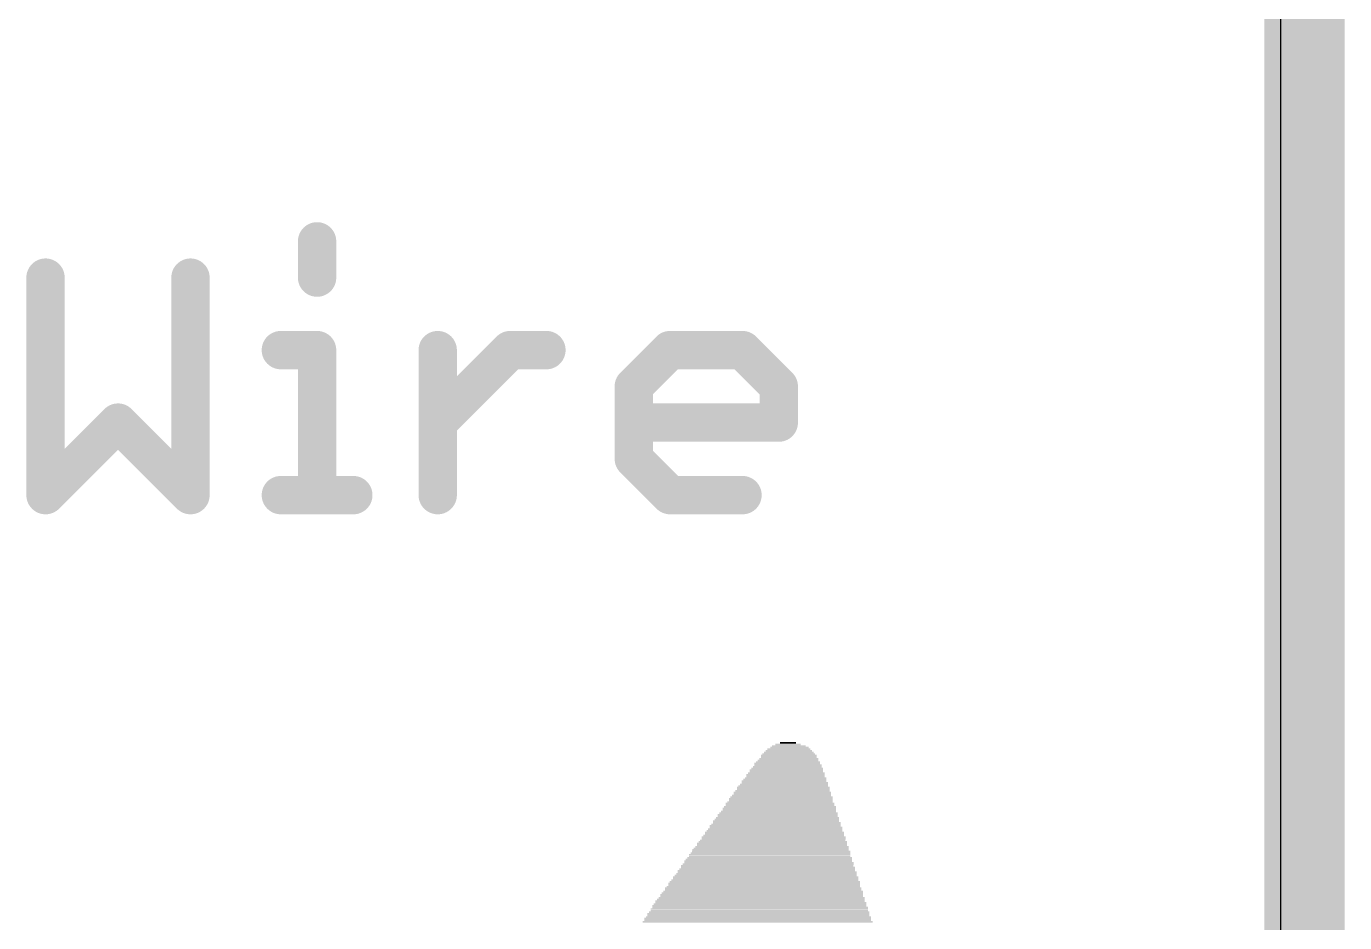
# Model space of a CAD drawing. Extents: x -11.4 to 33.1, y -5.3 to 41.1.
# Drawn here: x 20.41 to 25.65, y 17.17 to 20.73 of the extents above; entities that cross this region are included whole.
import ezdxf

# ---------------------------------------------------------------- set-up
doc = ezdxf.new("R2010")
doc.units = 0
for name, color, linetype in [('1', 12, 'CONTINUOUS'), ('16', 132, 'CONTINUOUS'), ('20', 53, 'CONTINUOUS'), ('21', 40, 'CONTINUOUS'), ('47', 253, 'CONTINUOUS')]:
    doc.layers.add(name, color=color, linetype=linetype)

# ---------------------------------------------------------------- blocks, each defined once
blk = doc.blocks.new('RECT')
blk.add_solid([(-0.5, -0.5), (0.5, -0.5), (-0.5, 0.5), (0.5, 0.5)])

msp = doc.modelspace()

# ---------------------------------------------------------------- linework, layer by layer
at = {"layer": '1', "const_width": 0.254}
msp.add_lwpolyline([(25.527, 27.94), (25.527, 0)], dxfattribs=at)
at = {"layer": '16', "const_width": 0.254}
msp.add_lwpolyline([(25.527, 27.94), (25.527, 0)], dxfattribs=at)
at = {"layer": '20'}
msp.add_line((25.4, 2.54), (25.4, 25.4), dxfattribs=at)
at = {"layer": '21', "const_width": 0.1524}
for points in [[(21.5688, 19.8806), (21.5688, 19.7365)], [(20.4892, 19.7365), (20.4892, 18.8722)], [(21.0655, 18.8722), (21.0655, 19.7365)], [(21.4248, 19.4484), (21.5688, 19.4484)], [(21.5688, 19.4484), (21.5688, 18.8722)], [(22.0484, 18.8722), (22.0484, 19.4484)], [(22.0484, 19.1603), (22.3365, 19.4484)], [(22.3365, 19.4484), (22.4806, 19.4484)], [(22.828, 19.3044), (22.9721, 19.4484)], [(22.9721, 19.4484), (23.2602, 19.4484)], [(23.2602, 19.4484), (23.4043, 19.3044)], [(22.828, 19.0163), (22.828, 19.3044)], [(23.4043, 19.3044), (23.4043, 19.1603)], [(20.4892, 18.8722), (20.7774, 19.1603)], [(20.7774, 19.1603), (21.0655, 18.8722)], [(23.4043, 19.1603), (22.828, 19.1603)], [(22.9721, 18.8722), (22.828, 19.0163)], [(21.4248, 18.8722), (21.7129, 18.8722)], [(23.2602, 18.8722), (22.9721, 18.8722)]]:
    msp.add_lwpolyline(points, dxfattribs=at)
at = {"layer": '21', "const_width": 0.0762}
for points in [[(21.6069, 19.8806, 1), (21.5307, 19.8806)], [(20.5273, 19.7365, 1), (20.4511, 19.7365)], [(21.1036, 19.7365, 1), (21.0274, 19.7365)], [(21.5307, 19.7365, 1), (21.6069, 19.7365)], [(21.4248, 19.4865, 1), (21.4248, 19.4103)], [(21.6069, 19.4484, 1), (21.5307, 19.4484)], [(21.5688, 19.4103, 1), (21.5688, 19.4865)], [(22.0865, 19.4484, 1), (22.0103, 19.4484)], [(22.3365, 19.4865, 1), (22.3365, 19.4103)], [(22.3635, 19.4215, 1), (22.3096, 19.4754)], [(22.4806, 19.4103, 1), (22.4806, 19.4865)], [(22.9721, 19.4865, 1), (22.9721, 19.4103)], [(22.999, 19.4215, 1), (22.9451, 19.4754)], [(23.2871, 19.4754, 1), (23.2333, 19.4215)], [(23.2602, 19.4103, 1), (23.2602, 19.4865)], [(22.8661, 19.3044, 1), (22.7899, 19.3044)], [(22.8011, 19.3313, 1), (22.855, 19.2774)], [(23.4424, 19.3044, 1), (23.3662, 19.3044)], [(23.3773, 19.2774, 1), (23.4312, 19.3313)], [(20.8043, 19.1873, 1), (20.7504, 19.1334)], [(20.8043, 19.1334, 1), (20.7504, 19.1873)], [(22.828, 19.1984, 1), (22.828, 19.1222)], [(23.4043, 19.1222, 1), (23.4043, 19.1984)], [(22.0215, 19.1873, 1), (22.0754, 19.1334)], [(23.3662, 19.1603, 1), (23.4424, 19.1603)], [(22.855, 19.0432, 1), (22.8011, 18.9893)], [(22.7899, 19.0163, 1), (22.8661, 19.0163)], [(20.4623, 18.8991, 1), (20.5162, 18.8453)], [(21.0385, 18.8453, 1), (21.0924, 18.8991)], [(21.4248, 18.9103, 1), (21.4248, 18.8341)], [(21.7129, 18.8341, 1), (21.7129, 18.9103)], [(22.9721, 18.9103, 1), (22.9721, 18.8341)], [(22.9451, 18.8453, 1), (22.999, 18.8991)], [(23.2602, 18.8341, 1), (23.2602, 18.9103)], [(20.4511, 18.8722, 1), (20.5273, 18.8722)], [(21.0274, 18.8722, 1), (21.1036, 18.8722)], [(21.5307, 18.8722, 1), (21.6069, 18.8722)], [(22.0103, 18.8722, 1), (22.0865, 18.8722)]]:
    msp.add_lwpolyline(points, format="xyb", dxfattribs=at)
at = {"layer": '47', "const_width": 0.13}
msp.add_lwpolyline([(25.4, 12.954), (25.4, 40.685)], dxfattribs=at)

# ---------------------------------------------------------------- block references
at = {"layer": '21'}
for p, xscale, yscale in [((23.4474, 17.8689), 0.1524, 0.0064), ((23.4442, 17.8753), 0.1334, 0.0063), ((23.441, 17.8816), 0.1016, 0.0064), ((23.4411, 17.888), 0.0635, 0.0063), ((23.4411, 17.8181), 0.2413, 0.0064), ((23.4442, 17.8245), 0.235, 0.0063), ((23.4442, 17.8372), 0.2222, 0.0063), ((23.4442, 17.8308), 0.2222, 0.0064), ((23.4442, 17.8435), 0.2096, 0.0064), ((23.4442, 17.8498), 0.1968, 0.0063), ((23.4442, 17.8562), 0.1842, 0.0064), ((23.4442, 17.8626), 0.1714, 0.0063), ((23.4347, 17.7673), 0.3048, 0.0064), ((23.4347, 17.78), 0.2921, 0.0064), ((23.4347, 17.7736), 0.2921, 0.0063), ((23.4379, 17.7864), 0.2857, 0.0063), ((23.4379, 17.7927), 0.2731, 0.0064), ((23.4379, 17.8054), 0.2603, 0.0064), ((23.4411, 17.7991), 0.2667, 0.0063), ((23.441, 17.8117), 0.254, 0.0063), ((23.422, 17.7165), 0.3556, 0.0064), ((23.4252, 17.7229), 0.3493, 0.0063), ((23.4252, 17.7355), 0.3365, 0.0063), ((23.4284, 17.7292), 0.3429, 0.0064), ((23.4283, 17.7419), 0.3302, 0.0064), ((23.4315, 17.7483), 0.3238, 0.0063), ((23.4315, 17.761), 0.3112, 0.0063), ((23.4315, 17.7546), 0.3112, 0.0064), ((23.4124, 17.6657), 0.4127, 0.0064), ((23.4124, 17.6593), 0.4127, 0.0063), ((23.4156, 17.6721), 0.4064, 0.0063), ((23.4156, 17.6784), 0.3937, 0.0064), ((23.4188, 17.6911), 0.3874, 0.0064), ((23.4188, 17.6848), 0.3874, 0.0063), ((23.4188, 17.6974), 0.3746, 0.0063), ((23.422, 17.7102), 0.3683, 0.0063), ((23.422, 17.7038), 0.3683, 0.0064), ((23.403, 17.6086), 0.4699, 0.0063), ((23.4029, 17.6149), 0.4572, 0.0064), ((23.4061, 17.6276), 0.4508, 0.0064), ((23.4061, 17.6212), 0.4508, 0.0063), ((23.4093, 17.634), 0.4445, 0.0063), ((23.4093, 17.6467), 0.4318, 0.0063), ((23.4093, 17.6403), 0.4318, 0.0064), ((23.4093, 17.653), 0.4191, 0.0064), ((23.3903, 17.5578), 0.5207, 0.0063), ((23.3934, 17.5641), 0.5144, 0.0064), ((23.3934, 17.5768), 0.5016, 0.0064), ((23.3966, 17.5705), 0.508, 0.0063), ((23.3966, 17.5831), 0.4953, 0.0063), ((23.3998, 17.5895), 0.4889, 0.0064), ((23.3998, 17.6022), 0.4763, 0.0064), ((23.3998, 17.5959), 0.4763, 0.0063), ((23.3839, 17.5133), 0.5715, 0.0064), ((23.3839, 17.5069), 0.5715, 0.0063), ((23.3839, 17.5197), 0.5588, 0.0063), ((23.3871, 17.5324), 0.5525, 0.0063), ((23.3871, 17.526), 0.5525, 0.0064), ((23.3871, 17.5387), 0.5397, 0.0064), ((23.3902, 17.545), 0.5334, 0.0063), ((23.3934, 17.5514), 0.527, 0.0064), ((23.3712, 17.4498), 0.635, 0.0064), ((23.3743, 17.4562), 0.6287, 0.0063), ((23.3712, 17.4625), 0.6223, 0.0064), ((23.3743, 17.4688), 0.6159, 0.0063), ((23.3775, 17.4752), 0.6096, 0.0064), ((23.3775, 17.4879), 0.5969, 0.0064), ((23.3775, 17.4816), 0.5969, 0.0063), ((23.3807, 17.4943), 0.5906, 0.0063), ((23.3807, 17.5006), 0.5778, 0.0064), ((23.3585, 17.399), 0.6858, 0.0064), ((23.3617, 17.4054), 0.6795, 0.0063), ((23.3617, 17.4181), 0.6667, 0.0063), ((23.3649, 17.4117), 0.6731, 0.0064), ((23.3648, 17.4244), 0.6604, 0.0064), ((23.368, 17.4307), 0.654, 0.0063), ((23.368, 17.4435), 0.6414, 0.0063), ((23.368, 17.4371), 0.6414, 0.0064), ((23.3521, 17.3545), 0.7366, 0.0063), ((23.3521, 17.3482), 0.7366, 0.0064), ((23.3522, 17.3609), 0.7239, 0.0064), ((23.3553, 17.3673), 0.7176, 0.0063), ((23.3553, 17.38), 0.7048, 0.0063), ((23.3585, 17.3736), 0.7112, 0.0064), ((23.3585, 17.3863), 0.6985, 0.0064), ((23.3617, 17.3926), 0.6921, 0.0063), ((23.3426, 17.2974), 0.7938, 0.0064), ((23.3426, 17.3101), 0.781, 0.0064), ((23.3426, 17.3038), 0.781, 0.0063), ((23.3426, 17.3164), 0.7684, 0.0063), ((23.3458, 17.3292), 0.762, 0.0063), ((23.3458, 17.3228), 0.762, 0.0064), ((23.349, 17.3355), 0.7557, 0.0064), ((23.349, 17.3419), 0.7429, 0.0063), ((23.3268, 17.2402), 0.8509, 0.0063), ((23.3299, 17.2466), 0.8446, 0.0064), ((23.3299, 17.2593), 0.8318, 0.0064), ((23.3331, 17.253), 0.8382, 0.0063), ((23.3331, 17.2657), 0.8255, 0.0063), ((23.3362, 17.272), 0.8191, 0.0064), ((23.3362, 17.2847), 0.8065, 0.0064), ((23.3362, 17.2783), 0.8065, 0.0063), ((23.3394, 17.2911), 0.8001, 0.0063), ((23.3204, 17.1895), 0.9017, 0.0063), ((23.3236, 17.1958), 0.8953, 0.0064), ((23.3236, 17.2085), 0.8827, 0.0064), ((23.3236, 17.2021), 0.8827, 0.0063), ((23.3268, 17.2149), 0.8763, 0.0063), ((23.3267, 17.2276), 0.8636, 0.0063), ((23.3267, 17.2212), 0.8636, 0.0064), ((23.3299, 17.2339), 0.8572, 0.0064), ((23.3204, 17.1768), 0.9144, 0.0063), ((23.3204, 17.1831), 0.9017, 0.0064)]:
    msp.add_blockref('RECT', p, dxfattribs=dict(at, xscale=xscale, yscale=yscale))

doc.saveas('drawing.dxf')
